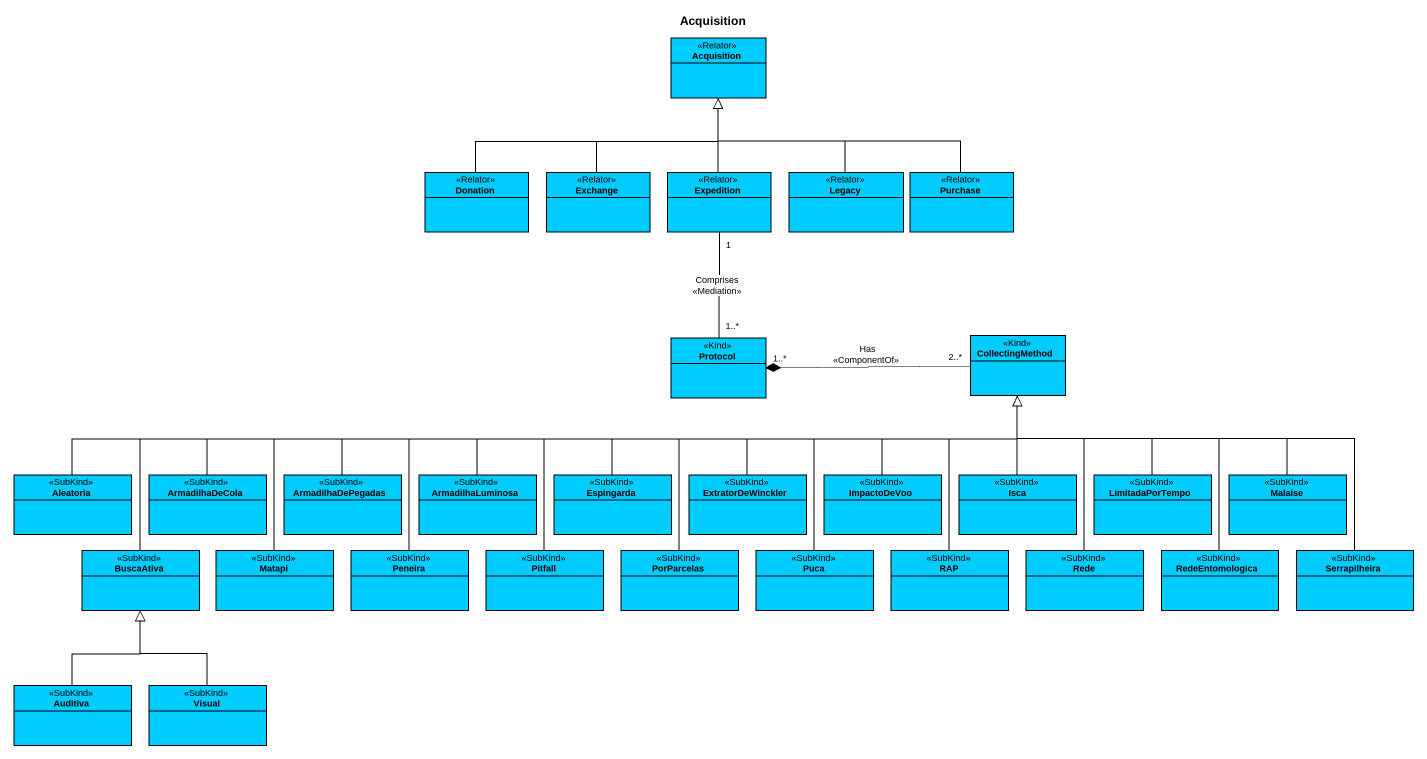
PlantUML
@startuml
title Acquisition
hide circle
hide empty members
class Acquisition <<Relator>> #00CCFF
class Donation <<Relator>> #00CCFF
class Exchange <<Relator>> #00CCFF
class Expedition <<Relator>> #00CCFF
class Legacy <<Relator>> #00CCFF
class Purchase <<Relator>> #00CCFF
class "Protocol" as Protocol_ <<Kind>> #00CCFF
class CollectingMethod <<Kind>> #00CCFF
class Aleatoria <<SubKind>> #00CCFF
class ArmadilhaDeCola <<SubKind>> #00CCFF
class ArmadilhaDePegadas <<SubKind>> #00CCFF
class ArmadilhaLuminosa <<SubKind>> #00CCFF
class Espingarda <<SubKind>> #00CCFF
class ExtratorDeWinckler <<SubKind>> #00CCFF
class ImpactoDeVoo <<SubKind>> #00CCFF
class Isca <<SubKind>> #00CCFF
class LimitadaPorTempo <<SubKind>> #00CCFF
class Malaise <<SubKind>> #00CCFF
class BuscaAtiva <<SubKind>> #00CCFF
class Matapi <<SubKind>> #00CCFF
class Peneira <<SubKind>> #00CCFF
class Pitfall <<SubKind>> #00CCFF
class PorParcelas <<SubKind>> #00CCFF
class Puca <<SubKind>> #00CCFF
class RAP <<SubKind>> #00CCFF
class Rede <<SubKind>> #00CCFF
class RedeEntomologica <<SubKind>> #00CCFF
class Serrapilheira <<SubKind>> #00CCFF
class Auditiva <<SubKind>> #00CCFF
class Visual <<SubKind>> #00CCFF
Donation -right-|> Acquisition
Exchange -up-|> Acquisition
Expedition -up-|> Acquisition
Expedition "1" -- "1..*" Protocol_ : Comprises\n<<Mediation>>
Legacy -up-|> Acquisition
Purchase -left-|> Acquisition
Protocol_ "1..*" *-right- "2..*" CollectingMethod : Has\n<<ComponentOf>>
Aleatoria -right-|> CollectingMethod
ArmadilhaDeCola -right-|> CollectingMethod
ArmadilhaDePegadas -right-|> CollectingMethod
ArmadilhaLuminosa -right-|> CollectingMethod
Espingarda -right-|> CollectingMethod
ExtratorDeWinckler -right-|> CollectingMethod
ImpactoDeVoo -up-|> CollectingMethod
Isca -up-|> CollectingMethod
LimitadaPorTempo -up-|> CollectingMethod
Malaise -left-|> CollectingMethod
BuscaAtiva -right-|> CollectingMethod
Matapi -right-|> CollectingMethod
Peneira -right-|> CollectingMethod
Pitfall -right-|> CollectingMethod
PorParcelas -up-|> CollectingMethod
Puca -up-|> CollectingMethod
RAP -up-|> CollectingMethod
Rede -up-|> CollectingMethod
RedeEntomologica -up-|> CollectingMethod
Serrapilheira -up-|> CollectingMethod
Auditiva -up-|> BuscaAtiva
Visual -up-|> BuscaAtiva
@enduml
